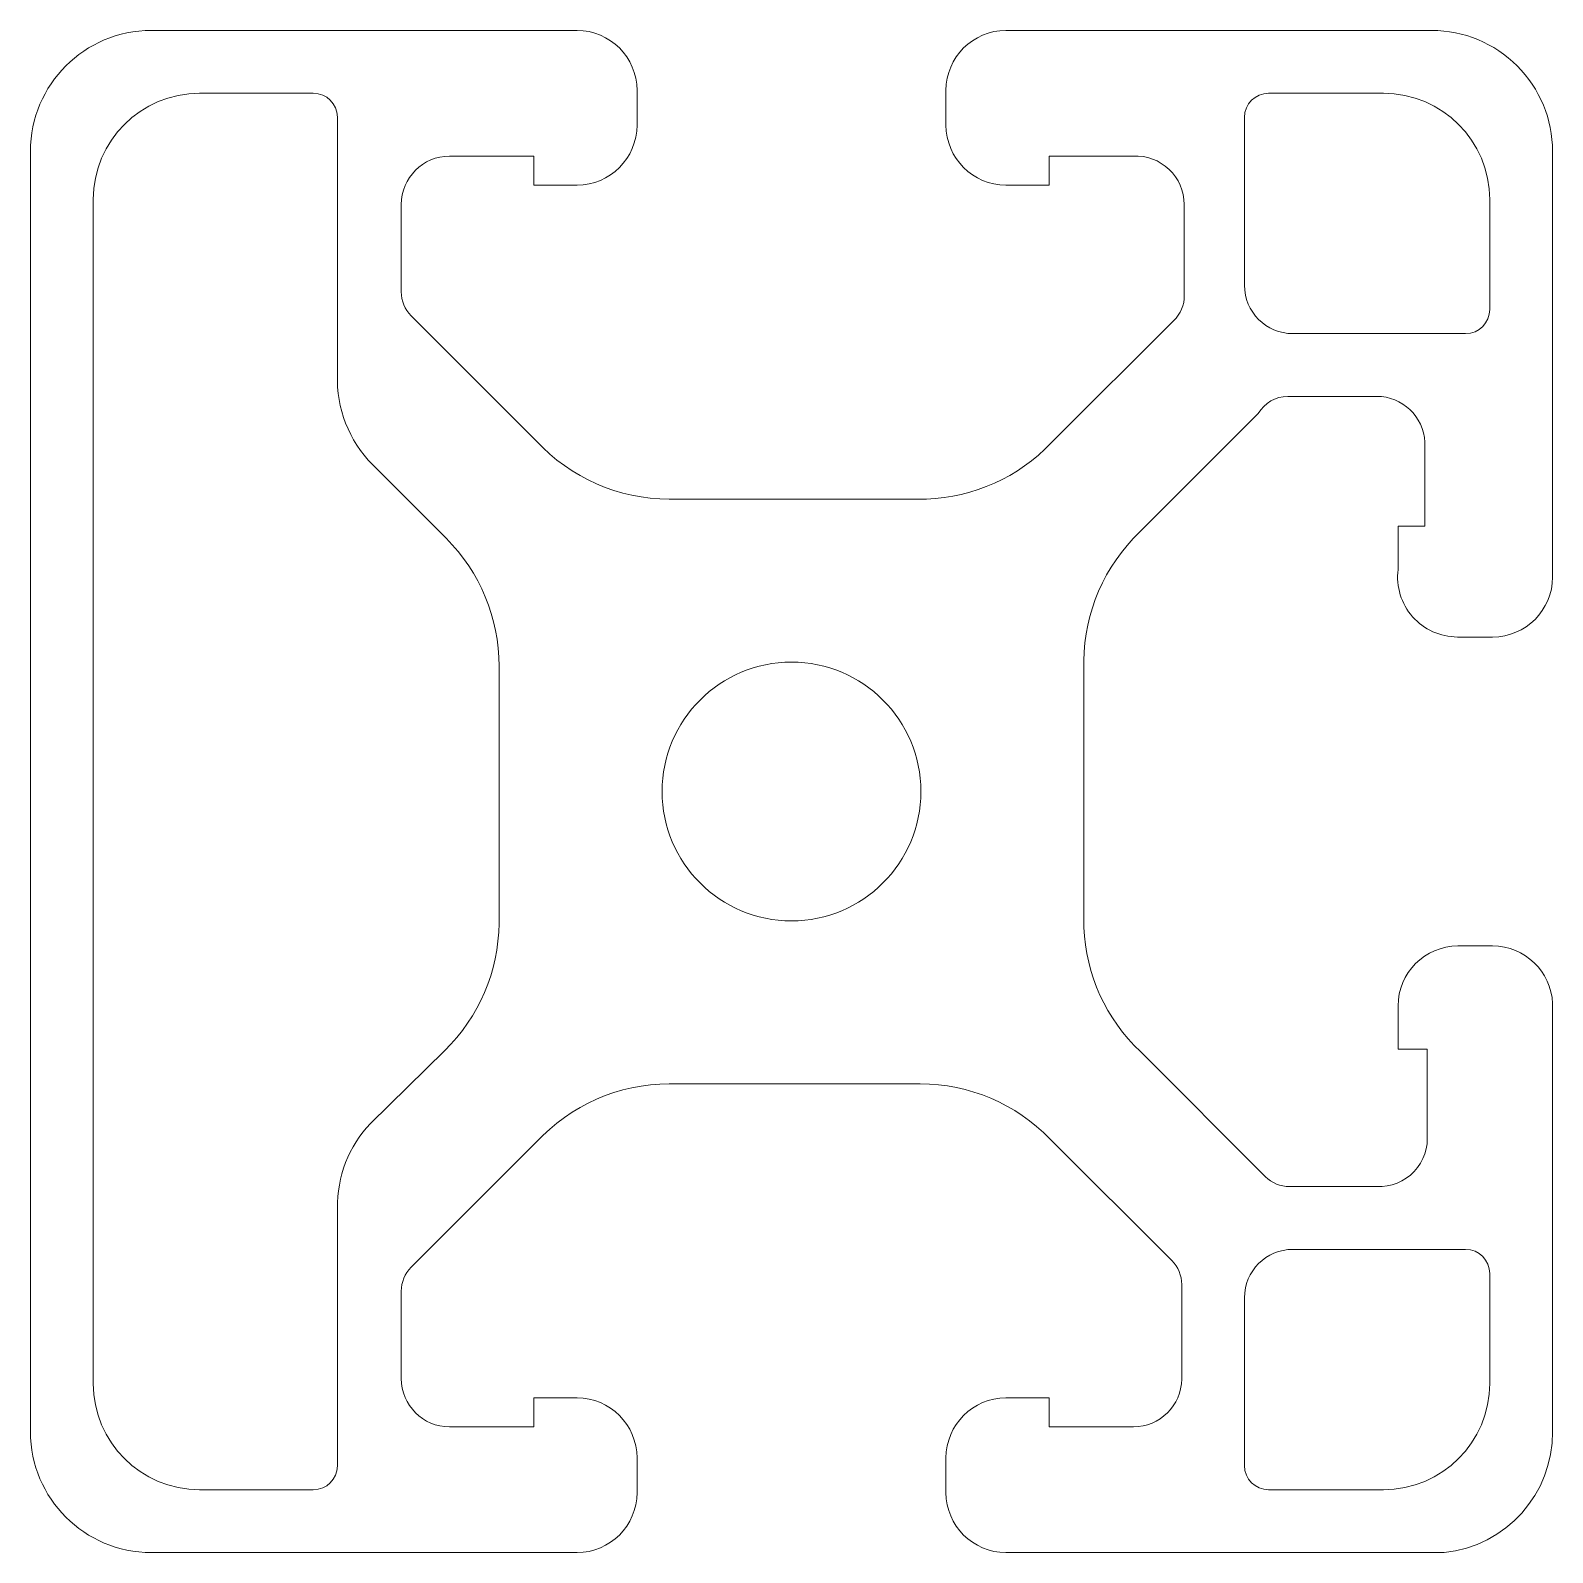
# Model space of a CAD drawing. Header units: millimetres. Extents: x -20 to 20, y -20 to 20.
import ezdxf

# ---------------------------------------------------------------- set-up
doc = ezdxf.new("R2010")
doc.units = ezdxf.units.MM

msp = doc.modelspace()

# ---------------------------------------------------------------- linework, layer by layer
at = {"color": 7, "linetype": 'Continuous', "lineweight": 15}
for p, q in [((-5.635, 20), (-16.825, 20)), ((16.825, 20), (5.635, 20)), ((-4.06, 17.511), (-4.06, 18.425)), ((4.06, 18.425), (4.06, 17.511)), ((-12.566, 18.35), (-15.556, 18.35)), ((15.556, 18.35), (12.539, 18.35)), ((-11.931, 10.956), (-11.931, 17.722)), ((11.904, 17.715), (11.904, 13.303)), ((-20, 16.825), (-20, -16.825)), ((20, 5.635), (20, 16.824)), ((-8.984, 16.698), (-6.775, 16.698)), ((-6.775, 16.698), (-6.775, 15.936)), ((6.775, 15.936), (6.775, 16.698)), ((6.775, 16.698), (8.984, 16.698)), ((-6.775, 15.936), (-5.635, 15.936)), ((5.635, 15.936), (6.775, 15.936)), ((-18.35, 15.557), (-18.35, -15.557)), ((-10.254, 13.13), (-10.254, 15.428)), ((10.316, 15.43), (10.316, 13.131)), ((18.35, 12.668), (18.35, 15.556)), ((-6.707, 9.215), (-9.994, 12.501)), ((10.107, 12.44), (6.826, 9.159)), ((13.174, 12.033), (17.715, 12.033)), ((13.04, 10.383), (15.378, 10.383)), ((8.98, 6.646), (12.267, 9.933)), ((16.646, 9.182), (16.646, 6.973)), ((-9.076, 6.656), (-11.01, 8.59)), ((3.547, 7.685), (-3.216, 7.685)), ((16.646, 6.973), (15.94, 6.973)), ((15.94, 6.973), (15.94, 5.832)), ((17.502, 4.06), (18.425, 4.06)), ((-7.685, -3.465), (-7.685, 3.298)), ((7.685, -3.571), (7.685, 3.191)), ((18.426, -4.06), (17.515, -4.06)), ((20, -16.825), (20, -5.573)), ((15.94, -5.635), (15.94, -6.775)), ((15.94, -6.775), (16.702, -6.775)), ((16.702, -6.775), (16.702, -8.984)), ((-11.066, -8.721), (-9.112, -6.808)), ((12.456, -10.123), (9.17, -6.836)), ((-3.215, -7.685), (3.385, -7.685)), ((6.793, -9.126), (9.994, -12.327)), ((-9.994, -12.502), (-6.707, -9.215)), ((15.383, -10.383), (13.085, -10.383)), ((-11.931, -17.722), (-11.931, -10.955)), ((17.715, -12.033), (13.174, -12.033)), ((18.35, -15.556), (18.35, -12.668)), ((-10.254, -15.428), (-10.254, -13.131)), ((10.254, -12.956), (10.254, -15.44)), ((11.904, -13.303), (11.904, -17.715)), ((-5.635, -15.936), (-6.775, -15.936)), ((-6.775, -15.936), (-6.775, -16.698)), ((6.775, -15.936), (5.635, -15.936)), ((6.775, -16.698), (6.775, -15.936)), ((-6.775, -16.698), (-8.984, -16.698)), ((8.984, -16.698), (6.775, -16.698)), ((-4.06, -18.425), (-4.06, -17.511)), ((4.06, -17.511), (4.06, -18.425)), ((-15.556, -18.35), (-12.566, -18.35)), ((12.539, -18.35), (15.556, -18.35)), ((-16.825, -20), (-5.635, -20)), ((5.635, -20), (17.152, -20))]:
    msp.add_line(p, q, dxfattribs=at)
msp.add_circle((0, 0), 3.4, dxfattribs=at)
for centre, radius, start, end in [((-16.825, 16.825), 3.175, 90, 180), ((-5.635, 18.425), 1.575, 0, 90), ((5.635, 18.425), 1.575, 90, 180), ((16.825, 16.825), 3.175, 359.986, 90), ((-15.556, 15.556), 2.794, 90, 179.9692), ((-12.566, 17.715), 0.635, 0.6128, 90), ((12.539, 17.715), 0.635, 90, 180), ((15.556, 15.556), 2.794, 0, 90), ((-5.635, 17.511), 1.575, 270, 0), ((5.635, 17.511), 1.575, 180, 270), ((-8.984, 15.428), 1.27, 90, 180), ((9.046, 15.43), 1.27, 0, 92.7561), ((13.174, 13.303), 1.27, 180, 270), ((-9.365, 13.13), 0.889, 180, 225), ((9.433, 13.021), 0.889, 319.2486, 7.123), ((17.715, 12.668), 0.635, 270, 0), ((-8.759, 10.829), 3.175, 177.713, 224.8493), ((13.04, 9.494), 0.889, 90, 150.4274), ((15.378, 9.113), 1.27, 3.0991, 90), ((-3.216, 12.435), 4.75, 222.6837, 270), ((3.383, 12.432), 4.75, 271.9702, 316.4436), ((-12.435, 3.298), 4.75, 0, 45), ((12.431, 3.383), 4.75, 136.6011, 182.3112), ((17.502, 5.635), 1.575, 172.7922, 270), ((18.425, 5.635), 1.575, 270, 0), ((-12.435, -3.414), 4.75, 314.3874, 359.3874), ((12.431, -3.383), 4.75, 182.2677, 226.6351), ((17.515, -5.635), 1.575, 90, 180), ((18.426, -5.635), 1.575, 2.2563, 90), ((-3.215, -12.435), 4.75, 90, 137.3239), ((3.385, -12.435), 4.75, 44.1559, 90), ((-8.757, -10.9), 3.175, 136.6662, 181.0064), ((15.439, -9.115), 1.27, 267.4655, 5.8829), ((13.085, -9.494), 0.889, 225, 270), ((9.365, -12.956), 0.889, 0, 45), ((13.174, -13.303), 1.27, 90, 180), ((17.715, -12.668), 0.635, 0, 90), ((-9.365, -13.131), 0.889, 135, 180), ((-15.556, -15.556), 2.794, 180.0308, 270), ((-8.984, -15.428), 1.27, 180, 270), ((8.984, -15.428), 1.27, 270, 359.5), ((15.556, -15.556), 2.794, 270, 0), ((-5.635, -17.511), 1.575, 0, 90), ((5.635, -17.511), 1.575, 90, 180), ((-16.825, -16.825), 3.175, 180, 270), ((16.825, -16.842), 3.175, 275.9051, 0.304), ((-12.566, -17.715), 0.635, 270, 359.3875), ((12.539, -17.715), 0.635, 180, 270), ((-5.635, -18.425), 1.575, 270, 0), ((5.635, -18.425), 1.575, 180, 270)]:
    msp.add_arc(centre, radius, start, end, dxfattribs=at)

doc.saveas('drawing.dxf')
